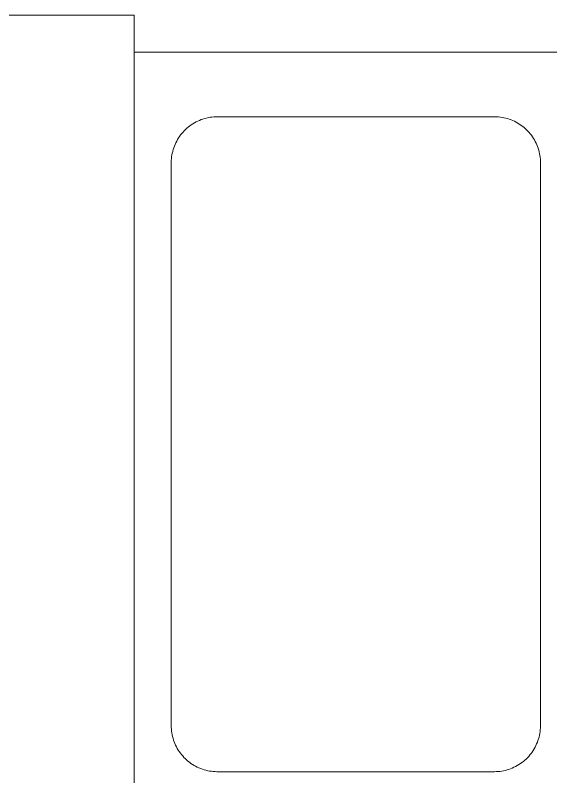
# Model space of a CAD drawing. Header units: millimetres. Extents: x -5016 to 22834, y -6019 to 18943.
# Drawn here: x 11733 to 12313, y 3839 to 4665 of the extents above; entities that cross this region are included whole.
import ezdxf

# ---------------------------------------------------------------- set-up
doc = ezdxf.new("R2010")
doc.units = ezdxf.units.MM
doc.layers.add('I-FURN', color=9, linetype='Continuous', lineweight=13)
doc.layers.add('АР_подложка', color=8, linetype='Continuous', lineweight=13)

# ---------------------------------------------------------------- blocks, each defined once
blk = doc.blocks.new('АР_План_2_этажа')
at = {"layer": 'I-FURN'}
for p, q in [((14020.19, 9337.64), (13620.19, 9337.64)), ((14020.19, 9337.64), (14030.19, 9337.64)), ((14030.19, 9328.64), (14030.19, 9337.64)), ((14030.19, 9328.64), (14030.19, 7666.64)), ((14520.19, 9297.64), (14030.01, 9297.64)), ((14420.19, 9227.64), (14120.19, 9227.64)), ((14070.19, 9177.64), (14070.19, 8567.64)), ((14470.19, 8567.64), (14470.19, 9177.64)), ((14120.19, 8517.64), (14420.19, 8517.64))]:
    blk.add_line(p, q, dxfattribs=at)
at = {"layer": 'I-FURN', "flags": 128}
for points in [[(14120.19, 9227.64), (14118.19, 9227.6), (14116.2, 9227.48), (14114.21, 9227.28), (14112.23, 9227), (14110.26, 9226.65), (14108.31, 9226.21), (14106.38, 9225.7), (14104.47, 9225.11), (14102.58, 9224.44), (14100.72, 9223.7), (14098.9, 9222.88), (14097.1, 9221.99), (14095.35, 9221.03), (14093.63, 9220.01), (14091.96, 9218.91), (14090.33, 9217.75), (14088.75, 9216.52), (14087.22, 9215.23), (14085.75, 9213.89), (14084.33, 9212.48), (14082.96, 9211.02), (14081.66, 9209.5), (14080.41, 9207.93), (14079.23, 9206.32), (14078.12, 9204.66), (14077.07, 9202.95), (14076.1, 9201.21), (14075.19, 9199.43), (14074.35, 9197.61), (14073.59, 9195.76), (14072.9, 9193.88), (14072.29, 9191.98), (14071.76, 9190.05), (14071.3, 9188.11), (14070.92, 9186.14), (14070.62, 9184.16), (14070.4, 9182.18), (14070.26, 9180.18), (14070.2, 9178.18), (14070.19, 9177.64)], [(14470.19, 9177.64), (14470.15, 9179.64), (14470.03, 9181.64), (14469.83, 9183.63), (14469.56, 9185.61), (14469.2, 9187.58), (14468.76, 9189.53), (14468.25, 9191.46), (14467.66, 9193.37), (14466.99, 9195.26), (14466.25, 9197.11), (14465.43, 9198.94), (14464.54, 9200.73), (14463.58, 9202.49), (14462.56, 9204.2), (14461.46, 9205.88), (14460.3, 9207.5), (14459.07, 9209.08), (14457.78, 9210.61), (14456.44, 9212.09), (14455.03, 9213.51), (14453.57, 9214.88), (14452.05, 9216.18), (14450.48, 9217.42), (14448.87, 9218.6), (14447.21, 9219.72), (14445.5, 9220.76), (14443.76, 9221.74), (14441.98, 9222.65), (14440.16, 9223.48), (14438.31, 9224.25), (14436.43, 9224.93), (14434.53, 9225.54), (14432.6, 9226.08), (14430.66, 9226.54), (14428.69, 9226.92), (14426.71, 9227.22), (14424.73, 9227.44), (14422.73, 9227.58), (14420.73, 9227.64), (14420.19, 9227.64)], [(14070.19, 8567.64), (14070.23, 8565.64), (14070.35, 8563.65), (14070.55, 8561.66), (14070.83, 8559.68), (14071.19, 8557.71), (14071.63, 8555.76), (14072.14, 8553.83), (14072.73, 8551.92), (14073.4, 8550.03), (14074.14, 8548.17), (14074.96, 8546.35), (14075.84, 8544.55), (14076.8, 8542.8), (14077.83, 8541.08), (14078.93, 8539.41), (14080.09, 8537.78), (14081.32, 8536.2), (14082.6, 8534.67), (14083.95, 8533.2), (14085.36, 8531.78), (14086.82, 8530.41), (14088.34, 8529.11), (14089.9, 8527.86), (14091.52, 8526.68), (14093.18, 8525.57), (14094.88, 8524.52), (14096.63, 8523.55), (14098.41, 8522.64), (14100.23, 8521.8), (14102.08, 8521.04), (14103.95, 8520.35), (14105.86, 8519.74), (14107.78, 8519.21), (14109.73, 8518.75), (14111.7, 8518.37), (14113.67, 8518.07), (14115.66, 8517.85), (14117.65, 8517.71), (14119.65, 8517.65), (14120.19, 8517.64)], [(14420.19, 8517.64), (14422.19, 8517.68), (14424.19, 8517.8), (14426.18, 8518), (14428.16, 8518.28), (14430.13, 8518.64), (14432.08, 8519.08), (14434.01, 8519.59), (14435.92, 8520.18), (14437.81, 8520.85), (14439.66, 8521.59), (14441.49, 8522.41), (14443.28, 8523.29), (14445.04, 8524.25), (14446.75, 8525.28), (14448.43, 8526.38), (14450.05, 8527.54), (14451.63, 8528.76), (14453.16, 8530.05), (14454.64, 8531.4), (14456.06, 8532.81), (14457.43, 8534.27), (14458.73, 8535.79), (14459.97, 8537.35), (14461.15, 8538.97), (14462.27, 8540.63), (14463.31, 8542.33), (14464.29, 8544.08), (14465.2, 8545.86), (14466.03, 8547.68), (14466.8, 8549.53), (14467.48, 8551.4), (14468.09, 8553.31), (14468.63, 8555.23), (14469.09, 8557.18), (14469.47, 8559.15), (14469.77, 8561.12), (14469.99, 8563.11), (14470.13, 8565.1), (14470.19, 8567.1), (14470.19, 8567.64)]]:
    blk.add_lwpolyline(points, dxfattribs=at)

msp = doc.modelspace()

# ---------------------------------------------------------------- block references
at = {"layer": 'АР_подложка'}
msp.add_blockref('АР_План_2_этажа', (-2168, -4673), dxfattribs=at)

doc.saveas('drawing.dxf')
